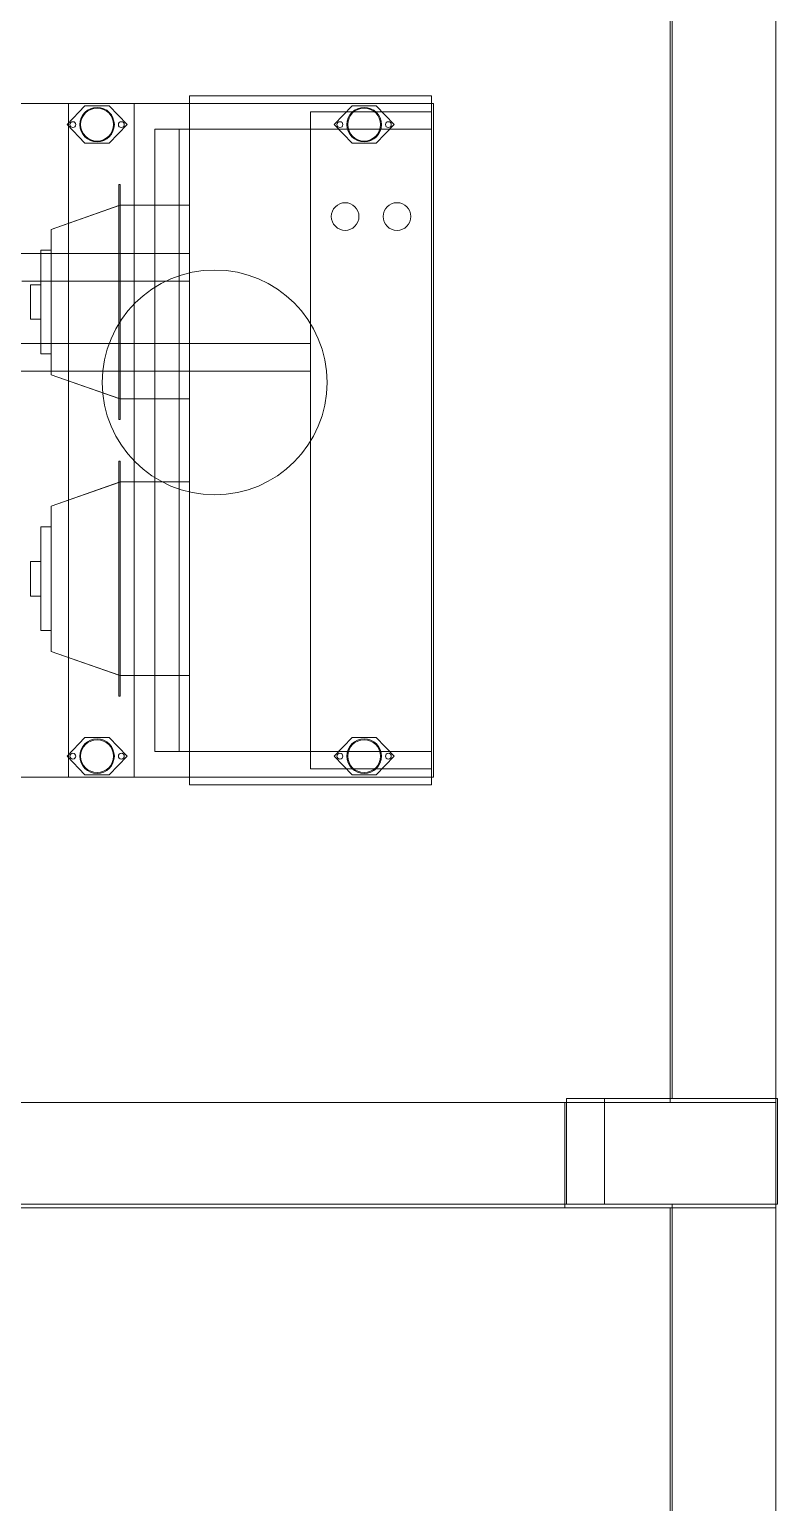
# Model space of a CAD drawing. Header units: inches. Extents: x -1128 to 651, y 96 to 845.
# Drawn here: x -969.096 to -967.141, y 695.257 to 699.106 of the extents above; entities that cross this region are included whole.
import ezdxf

# ---------------------------------------------------------------- set-up
doc = ezdxf.new("R2010")
doc.units = ezdxf.units.IN
doc.header["$MEASUREMENT"] = 0
doc.layers.add('硅胶总平面底图 工艺装置区', color=253, linetype='Continuous')

msp = doc.modelspace()

# ---------------------------------------------------------------- linework, layer by layer
at = {"color": 6, "lineweight": 0}
msp.add_lwpolyline([(-975.5391, 707.3874), (-967.1458, 707.3874), (-967.1458, 684.9151), (-975.5391, 684.9151)], close=True, dxfattribs=at)
at = {"layer": '硅胶总平面底图 工艺装置区', "color": 253, "linetype": 'Continuous', "lineweight": 0}
for p, q in [((-967.4213, 696.3022), (-967.4213, 699.7229)), ((-967.4166, 696.312), (-967.4166, 699.7327)), ((-967.1458, 696.3022), (-967.1458, 699.7229)), ((-968.0404, 698.9125), (-969.3375, 698.9125)), ((-969.3375, 698.9125), (-968.0404, 698.9125)), ((-969.3375, 698.9125), (-968.8223, 698.9125)), ((-969.3375, 698.9125), (-968.8223, 698.9125)), ((-968.994, 698.9125), (-969.3375, 698.9125)), ((-969.3375, 698.9125), (-968.994, 698.9125)), ((-969.3375, 698.9125), (-968.994, 698.9125)), ((-969.3375, 698.9125), (-968.994, 698.9125)), ((-969.3375, 698.9125), (-968.994, 698.9125)), ((-969.3375, 698.9125), (-968.994, 698.9125)), ((-968.9506, 698.9061), (-968.9976, 698.8573)), ((-968.9506, 698.9061), (-968.9976, 698.8573)), ((-968.994, 697.1518), (-968.994, 698.9125)), ((-968.994, 697.1518), (-968.994, 698.9125)), ((-968.8223, 698.9125), (-968.994, 698.9125)), ((-968.8223, 698.9125), (-968.994, 698.9125)), ((-968.994, 698.9125), (-968.8223, 698.9125)), ((-968.994, 698.9125), (-968.8223, 698.9125)), ((-968.994, 698.9125), (-968.994, 698.5993)), ((-968.994, 698.9125), (-968.994, 698.5993)), ((-968.994, 698.9125), (-968.8223, 698.9125)), ((-968.994, 698.9125), (-968.8223, 698.9125)), ((-968.994, 698.9125), (-968.994, 698.5993)), ((-968.994, 698.9125), (-968.994, 698.5993)), ((-968.8873, 698.9061), (-968.9506, 698.9061)), ((-968.8873, 698.9061), (-968.9506, 698.9061)), ((-968.8403, 698.8573), (-968.8873, 698.9061)), ((-968.8403, 698.8573), (-968.8873, 698.9061)), ((-968.8223, 698.9125), (-968.6776, 698.9125)), ((-968.8223, 698.9125), (-968.6776, 698.9125)), ((-968.8223, 698.6467), (-968.8223, 698.9125)), ((-968.8223, 698.6467), (-968.8223, 698.9125)), ((-968.8223, 698.6467), (-968.8223, 698.9125)), ((-968.8223, 698.6467), (-968.8223, 698.9125)), ((-968.8223, 698.9125), (-968.6776, 698.9125)), ((-968.8223, 698.9125), (-968.6776, 698.9125)), ((-968.6776, 697.1319), (-968.6776, 698.9323)), ((-968.6776, 697.1319), (-968.6776, 698.9323)), ((-968.6776, 698.9323), (-968.6776, 698.2852)), ((-968.6776, 698.9323), (-968.6776, 698.2852)), ((-968.045, 698.9323), (-968.6776, 698.9323)), ((-968.045, 698.9323), (-968.6776, 698.9323)), ((-968.6776, 698.9323), (-968.045, 698.9323)), ((-968.6776, 698.9323), (-968.045, 698.9323)), ((-968.045, 698.9323), (-968.6776, 698.9323)), ((-968.045, 698.9323), (-968.6776, 698.9323)), ((-968.6776, 698.9323), (-968.6776, 698.4698)), ((-968.6776, 698.9323), (-968.6776, 698.4698)), ((-968.6776, 698.9125), (-968.045, 698.9125)), ((-968.6776, 698.9125), (-968.045, 698.9125)), ((-968.2528, 698.9061), (-968.2998, 698.8573)), ((-968.2528, 698.9061), (-968.2998, 698.8573)), ((-968.1896, 698.9061), (-968.2528, 698.9061)), ((-968.1896, 698.9061), (-968.2528, 698.9061)), ((-968.1426, 698.8573), (-968.1896, 698.9061)), ((-968.1426, 698.8573), (-968.1896, 698.9061)), ((-968.045, 698.9323), (-968.045, 697.1319)), ((-968.045, 698.9323), (-968.045, 697.1319)), ((-968.045, 698.8908), (-968.045, 698.9323)), ((-968.045, 698.8908), (-968.045, 698.9323)), ((-968.045, 698.8908), (-968.045, 698.9323)), ((-968.045, 698.8908), (-968.045, 698.9323)), ((-968.045, 698.9125), (-968.0404, 698.9125)), ((-968.045, 698.9125), (-968.0404, 698.9125)), ((-968.045, 698.9125), (-968.0404, 698.9125)), ((-968.045, 698.9125), (-968.0404, 698.9125)), ((-968.0404, 698.9125), (-968.0404, 697.1518)), ((-968.0404, 698.9125), (-968.0404, 697.1518)), ((-968.0404, 697.1518), (-968.0404, 698.9125)), ((-968.0404, 697.1518), (-968.0404, 698.9125)), ((-968.0404, 698.9125), (-968.0404, 697.1518)), ((-968.0404, 698.9125), (-968.0404, 697.1518)), ((-968.3613, 698.8908), (-968.3613, 697.1735)), ((-968.3613, 698.8908), (-968.3613, 697.1735)), ((-968.3613, 698.8908), (-968.045, 698.8908)), ((-968.3613, 698.8908), (-968.045, 698.8908)), ((-968.3613, 697.1735), (-968.3613, 698.8908)), ((-968.3613, 697.1735), (-968.3613, 698.8908)), ((-968.045, 698.8908), (-968.3613, 698.8908)), ((-968.045, 698.8908), (-968.3613, 698.8908)), ((-968.3613, 698.8908), (-968.3613, 698.3372)), ((-968.3613, 698.8908), (-968.3613, 698.3372)), ((-968.045, 698.8908), (-968.3613, 698.8908)), ((-968.045, 698.8908), (-968.3613, 698.8908)), ((-968.045, 697.1735), (-968.045, 698.8908)), ((-968.045, 697.1735), (-968.045, 698.8908)), ((-968.045, 698.8908), (-968.045, 697.1735)), ((-968.045, 698.8908), (-968.045, 697.1735)), ((-968.045, 697.1735), (-968.045, 698.8908)), ((-968.045, 697.1735), (-968.045, 698.8908)), ((-968.045, 697.1735), (-968.045, 698.8908)), ((-968.045, 697.1735), (-968.045, 698.8908)), ((-968.9976, 698.8573), (-968.9506, 698.8085)), ((-968.9976, 698.8573), (-968.9506, 698.8085)), ((-968.8873, 698.8085), (-968.8403, 698.8573)), ((-968.8873, 698.8085), (-968.8403, 698.8573)), ((-968.045, 698.8456), (-968.768, 698.8456)), ((-968.768, 698.8456), (-968.045, 698.8456)), ((-968.768, 698.8456), (-968.768, 698.6467)), ((-968.768, 698.6467), (-968.768, 698.8456)), ((-968.7048, 698.8456), (-968.768, 698.8456)), ((-968.7048, 698.8456), (-968.768, 698.8456)), ((-968.768, 697.2187), (-968.768, 698.8456)), ((-968.768, 697.2187), (-968.768, 698.8456)), ((-968.768, 698.8456), (-968.045, 698.8456)), ((-968.768, 698.8456), (-968.045, 698.8456)), ((-968.768, 698.8456), (-968.768, 698.6467)), ((-968.768, 698.6467), (-968.768, 698.8456)), ((-968.7048, 698.8456), (-968.768, 698.8456)), ((-968.7048, 698.8456), (-968.768, 698.8456)), ((-968.7048, 698.8456), (-968.6776, 698.8456)), ((-968.6776, 698.8456), (-968.7048, 698.8456)), ((-968.7048, 698.6467), (-968.7048, 698.8456)), ((-968.7048, 698.8456), (-968.7048, 698.6467)), ((-968.7048, 698.8456), (-968.6776, 698.8456)), ((-968.6776, 698.8456), (-968.7048, 698.8456)), ((-968.7048, 698.6467), (-968.7048, 698.8456)), ((-968.7048, 698.8456), (-968.7048, 698.6467)), ((-968.6776, 698.8456), (-968.045, 698.8456)), ((-968.045, 698.8456), (-968.6776, 698.8456)), ((-968.2998, 698.8573), (-968.2528, 698.8085)), ((-968.2998, 698.8573), (-968.2528, 698.8085)), ((-968.1896, 698.8085), (-968.1426, 698.8573)), ((-968.1896, 698.8085), (-968.1426, 698.8573)), ((-968.045, 697.2187), (-968.045, 698.8456)), ((-968.045, 698.8456), (-968.045, 697.2187)), ((-968.045, 698.8456), (-968.045, 697.2187)), ((-968.045, 698.8456), (-968.045, 697.2187)), ((-968.045, 698.8456), (-968.045, 697.2187)), ((-968.045, 697.2187), (-968.045, 698.8456)), ((-968.9506, 698.8085), (-968.8873, 698.8085)), ((-968.9506, 698.8085), (-968.8873, 698.8085)), ((-968.2528, 698.8085), (-968.1896, 698.8085)), ((-968.2528, 698.8085), (-968.1896, 698.8085)), ((-968.862, 698.0863), (-968.862, 698.701)), ((-968.862, 698.0863), (-968.862, 698.701)), ((-968.862, 698.2852), (-968.862, 698.701)), ((-968.862, 698.701), (-968.862, 698.0863)), ((-968.862, 698.2852), (-968.862, 698.701)), ((-968.862, 698.701), (-968.862, 698.0863)), ((-968.862, 698.701), (-968.8584, 698.701)), ((-968.862, 698.701), (-968.8584, 698.701)), ((-968.862, 698.3372), (-968.862, 698.701)), ((-968.862, 698.3372), (-968.862, 698.701)), ((-968.862, 698.701), (-968.8584, 698.701)), ((-968.8584, 698.701), (-968.8584, 698.0863)), ((-968.8584, 698.0863), (-968.8584, 698.701)), ((-968.8584, 698.0863), (-968.8584, 698.701)), ((-968.8584, 698.701), (-968.8584, 698.2852)), ((-968.8584, 698.2852), (-968.8584, 698.701)), ((-968.8584, 698.701), (-968.8584, 698.0863)), ((-968.8584, 698.701), (-968.8584, 698.3429)), ((-968.8584, 698.3429), (-968.8584, 698.701)), ((-969.0392, 698.5835), (-968.8584, 698.6467)), ((-969.0392, 698.5835), (-968.862, 698.6455)), ((-969.0392, 698.5835), (-968.862, 698.6455)), ((-968.862, 698.6455), (-968.8584, 698.6467)), ((-968.8584, 698.6467), (-968.8584, 698.1406)), ((-968.8584, 698.6467), (-968.8584, 698.1406)), ((-968.8584, 698.1406), (-968.8584, 698.6467)), ((-968.8584, 698.1406), (-968.8584, 698.6467)), ((-968.8584, 698.6467), (-968.6776, 698.6467)), ((-968.8584, 698.6467), (-968.6776, 698.6467)), ((-968.8584, 698.6467), (-968.6776, 698.6467)), ((-968.8223, 698.1406), (-968.8223, 698.6467)), ((-968.8223, 698.1406), (-968.8223, 698.6467)), ((-968.768, 698.6467), (-968.768, 698.1406)), ((-968.768, 698.1406), (-968.768, 698.6467)), ((-968.7048, 698.1406), (-968.7048, 698.6467)), ((-968.7048, 698.6467), (-968.7048, 698.1406)), ((-968.6776, 698.6467), (-968.6776, 698.1406)), ((-968.6776, 698.1406), (-968.6776, 698.6467)), ((-968.6776, 698.6467), (-968.6776, 698.1406)), ((-968.6776, 698.1406), (-968.6776, 698.6467)), ((-968.994, 698.5993), (-968.994, 698.188)), ((-968.994, 698.5993), (-968.994, 698.188)), ((-969.0392, 698.2852), (-969.0392, 698.5835)), ((-969.0392, 698.5835), (-969.0392, 698.2038)), ((-969.0392, 698.2038), (-969.0392, 698.5835)), ((-969.0392, 698.5835), (-969.0392, 698.3937)), ((-969.0392, 698.2038), (-969.0392, 698.5835)), ((-969.0392, 698.5835), (-969.0392, 698.2038)), ((-969.0392, 698.2852), (-969.0392, 698.5835)), ((-969.0392, 698.5835), (-969.0392, 698.3937)), ((-969.2651, 698.5201), (-969.0663, 698.5201)), ((-969.2651, 698.5201), (-969.0663, 698.5201)), ((-969.0663, 698.2581), (-969.0663, 698.5292)), ((-969.0663, 698.2581), (-969.0663, 698.5292)), ((-969.0663, 698.2852), (-969.0663, 698.5292)), ((-969.0663, 698.5292), (-969.0663, 698.2581)), ((-969.0663, 698.2852), (-969.0663, 698.5292)), ((-969.0663, 698.5292), (-969.0663, 698.2581)), ((-969.0663, 698.5292), (-969.0392, 698.5292)), ((-969.0663, 698.5292), (-969.0392, 698.5292)), ((-969.0663, 698.2852), (-969.0663, 698.5292)), ((-969.0663, 698.2852), (-969.0663, 698.5292)), ((-969.0663, 698.5292), (-969.0392, 698.5292)), ((-969.0663, 698.5201), (-968.6776, 698.5201)), ((-969.0392, 698.5292), (-969.0392, 698.2581)), ((-969.0392, 698.2581), (-969.0392, 698.5292)), ((-969.0392, 698.5292), (-969.0392, 698.2581)), ((-969.0392, 698.2581), (-969.0392, 698.5292)), ((-968.6776, 698.5201), (-968.6776, 698.4478)), ((-968.6776, 698.4478), (-968.6776, 698.5201)), ((-969.1159, 698.4478), (-969.0663, 698.4478)), ((-969.1159, 698.4478), (-969.0663, 698.4478)), ((-969.0934, 698.3485), (-969.0934, 698.4388)), ((-969.0934, 698.3485), (-969.0934, 698.4388)), ((-969.0934, 698.3485), (-969.0934, 698.4388)), ((-969.0934, 698.4388), (-969.0934, 698.3485)), ((-969.0934, 698.3485), (-969.0934, 698.4388)), ((-969.0934, 698.4388), (-969.0934, 698.3485)), ((-969.0934, 698.4388), (-969.0663, 698.4388)), ((-969.0934, 698.4388), (-969.0663, 698.4388)), ((-969.0934, 698.3485), (-969.0934, 698.4388)), ((-969.0934, 698.3485), (-969.0934, 698.4388)), ((-969.0934, 698.4388), (-969.0663, 698.4388)), ((-969.0663, 698.4478), (-968.6776, 698.4478)), ((-969.0663, 698.4388), (-969.0663, 698.3485)), ((-969.0663, 698.3485), (-969.0663, 698.4388)), ((-969.0663, 698.4388), (-969.0663, 698.3485)), ((-969.0663, 698.3485), (-969.0663, 698.4388)), ((-969.0392, 698.3937), (-969.0392, 698.2852)), ((-969.0392, 698.3937), (-969.0392, 698.2852)), ((-969.0934, 698.3485), (-969.0663, 698.3485)), ((-969.0934, 698.3485), (-969.0663, 698.3485)), ((-969.0934, 698.3485), (-969.0663, 698.3485)), ((-969.4007, 698.2852), (-968.3613, 698.2852)), ((-969.4007, 698.2852), (-968.8873, 698.2852)), ((-969.0663, 698.2581), (-969.0663, 698.2852)), ((-969.0663, 698.2581), (-969.0663, 698.2852)), ((-969.0392, 698.2129), (-969.0392, 698.2852)), ((-969.0392, 698.2852), (-969.0392, 698.2129)), ((-968.862, 698.2129), (-968.862, 698.2852)), ((-968.862, 698.2129), (-968.862, 698.2852)), ((-968.8584, 698.2852), (-968.8584, 698.2129)), ((-968.8584, 698.2129), (-968.8584, 698.2852)), ((-968.6776, 698.2852), (-968.6776, 698.2129)), ((-968.6776, 698.2852), (-968.6776, 698.2129)), ((-968.3613, 698.2852), (-968.3613, 698.2129)), ((-968.3613, 698.2129), (-968.3613, 698.2852)), ((-969.0663, 698.2581), (-969.0392, 698.2581)), ((-969.0663, 698.2581), (-969.0392, 698.2581)), ((-969.4007, 698.2129), (-968.3613, 698.2129)), ((-969.4007, 698.2129), (-968.9039, 698.2129)), ((-969.0392, 698.2038), (-969.0392, 698.2129)), ((-969.0392, 698.2129), (-969.0392, 698.2038)), ((-969.0392, 698.2038), (-969.0392, 698.2129)), ((-969.0392, 698.2129), (-969.0392, 698.2038)), ((-969.0392, 698.2038), (-968.8584, 698.1406)), ((-969.0392, 698.2038), (-968.862, 698.1418)), ((-969.0392, 698.2038), (-968.9042, 698.1566)), ((-968.862, 698.0863), (-968.862, 698.2129)), ((-968.862, 698.0863), (-968.862, 698.2129)), ((-968.8584, 698.2129), (-968.8584, 698.0863)), ((-968.8584, 698.0863), (-968.8584, 698.2129)), ((-968.6776, 698.2129), (-968.6776, 697.1319)), ((-968.6776, 698.2129), (-968.6776, 697.1319)), ((-968.994, 698.188), (-968.994, 697.8762)), ((-968.994, 698.188), (-968.994, 697.8762)), ((-968.994, 698.188), (-968.994, 697.8762)), ((-968.994, 698.188), (-968.994, 697.8762)), ((-968.862, 698.1418), (-968.8584, 698.1406)), ((-968.8584, 698.1406), (-968.6776, 698.1406)), ((-968.8584, 698.1406), (-968.6776, 698.1406)), ((-968.8223, 697.9237), (-968.8223, 698.1406)), ((-968.8223, 697.9237), (-968.8223, 698.1406)), ((-968.768, 698.1406), (-968.768, 697.9237)), ((-968.768, 697.9237), (-968.768, 698.1406)), ((-968.7048, 697.9237), (-968.7048, 698.1406)), ((-968.7048, 698.1406), (-968.7048, 697.9237)), ((-968.862, 698.0863), (-968.8584, 698.0863)), ((-968.862, 698.0863), (-968.8584, 698.0863)), ((-968.3613, 698.0299), (-968.3613, 697.1735)), ((-968.3613, 698.0299), (-968.3613, 697.1735)), ((-968.862, 697.3633), (-968.862, 697.9779)), ((-968.862, 697.3633), (-968.862, 697.9779)), ((-968.862, 697.3633), (-968.862, 697.9779)), ((-968.862, 697.9779), (-968.862, 697.3633)), ((-968.862, 697.3633), (-968.862, 697.9779)), ((-968.862, 697.9779), (-968.862, 697.3633)), ((-968.862, 697.9779), (-968.8584, 697.9779)), ((-968.862, 697.9779), (-968.8584, 697.9779)), ((-968.862, 697.3633), (-968.862, 697.9779)), ((-968.862, 697.3633), (-968.862, 697.9779)), ((-968.862, 697.9779), (-968.8584, 697.9779)), ((-968.8584, 697.3633), (-968.8584, 697.9779)), ((-968.8584, 697.9779), (-968.8584, 697.3633)), ((-968.8584, 697.3633), (-968.8584, 697.9779)), ((-968.8584, 697.9779), (-968.8584, 697.3633)), ((-968.8584, 697.9779), (-968.8584, 697.3633)), ((-968.8584, 697.3633), (-968.8584, 697.9779)), ((-968.8584, 697.9779), (-968.8584, 697.3633)), ((-968.8584, 697.3633), (-968.8584, 697.9779)), ((-968.8223, 697.9237), (-968.8223, 697.9788)), ((-968.8223, 697.9237), (-968.8223, 697.9788)), ((-968.768, 697.9349), (-968.768, 697.9237)), ((-968.768, 697.9237), (-968.768, 697.9349)), ((-969.0392, 697.8604), (-968.8584, 697.9237)), ((-969.0392, 697.8604), (-968.862, 697.9224)), ((-969.0392, 697.8604), (-968.862, 697.9224)), ((-968.862, 697.9224), (-968.8584, 697.9237)), ((-968.8584, 697.9237), (-968.8584, 697.4175)), ((-968.8584, 697.9237), (-968.8584, 697.4175)), ((-968.8584, 697.9237), (-968.8584, 697.4175)), ((-968.8584, 697.9237), (-968.8584, 697.4175)), ((-968.8584, 697.9237), (-968.6776, 697.9237)), ((-968.8584, 697.9237), (-968.6776, 697.9237)), ((-968.8584, 697.9237), (-968.7486, 697.9237)), ((-968.8223, 697.4175), (-968.8223, 697.9237)), ((-968.8223, 697.4175), (-968.8223, 697.9237)), ((-968.768, 697.9237), (-968.768, 697.4175)), ((-968.768, 697.4175), (-968.768, 697.9237)), ((-968.7048, 697.4175), (-968.7048, 697.9237)), ((-968.7048, 697.9237), (-968.7048, 697.4175)), ((-968.6776, 697.9237), (-968.6776, 697.4175)), ((-968.6776, 697.4175), (-968.6776, 697.9237)), ((-968.6776, 697.9237), (-968.6776, 697.4175)), ((-968.6776, 697.4175), (-968.6776, 697.9237)), ((-968.6776, 697.8973), (-968.6776, 697.1319)), ((-968.6776, 697.8973), (-968.6776, 697.1319)), ((-969.0392, 697.4808), (-969.0392, 697.8604)), ((-969.0392, 697.8604), (-969.0392, 697.4808)), ((-969.0392, 697.4808), (-969.0392, 697.8604)), ((-969.0392, 697.8604), (-969.0392, 697.4808)), ((-969.0392, 697.4808), (-969.0392, 697.8604)), ((-969.0392, 697.8604), (-969.0392, 697.6706)), ((-969.0392, 697.4808), (-969.0392, 697.8604)), ((-969.0392, 697.8604), (-969.0392, 697.6706)), ((-968.994, 697.8762), (-968.994, 697.465)), ((-968.994, 697.8762), (-968.994, 697.465)), ((-969.0663, 697.535), (-969.0663, 697.8062)), ((-969.0663, 697.535), (-969.0663, 697.8062)), ((-969.0663, 697.535), (-969.0663, 697.8062)), ((-969.0663, 697.8062), (-969.0663, 697.535)), ((-969.0663, 697.535), (-969.0663, 697.8062)), ((-969.0663, 697.8062), (-969.0663, 697.535)), ((-969.0663, 697.8062), (-969.0392, 697.8062)), ((-969.0663, 697.8062), (-969.0392, 697.8062)), ((-969.0663, 697.535), (-969.0663, 697.8062)), ((-969.0663, 697.535), (-969.0663, 697.8062)), ((-969.0663, 697.8062), (-969.0392, 697.8062)), ((-969.0392, 697.8062), (-969.0392, 697.535)), ((-969.0392, 697.535), (-969.0392, 697.8062)), ((-969.0392, 697.8062), (-969.0392, 697.535)), ((-969.0392, 697.535), (-969.0392, 697.8062)), ((-969.0934, 697.6254), (-969.0934, 697.7158)), ((-969.0934, 697.7158), (-969.0934, 697.6254)), ((-969.0934, 697.6254), (-969.0934, 697.7158)), ((-969.0934, 697.7158), (-969.0934, 697.6254)), ((-969.0934, 697.6254), (-969.0934, 697.7158)), ((-969.0934, 697.6254), (-969.0934, 697.7158)), ((-969.0934, 697.7158), (-969.0663, 697.7158)), ((-969.0934, 697.7158), (-969.0663, 697.7158)), ((-969.0934, 697.6254), (-969.0934, 697.7158)), ((-969.0934, 697.6254), (-969.0934, 697.7158)), ((-969.0934, 697.7158), (-969.0663, 697.7158)), ((-969.0663, 697.7158), (-969.0663, 697.6254)), ((-969.0663, 697.6254), (-969.0663, 697.7158)), ((-969.0663, 697.7158), (-969.0663, 697.6254)), ((-969.0663, 697.6254), (-969.0663, 697.7158)), ((-969.0392, 697.6706), (-969.0392, 697.4808)), ((-969.0392, 697.6706), (-969.0392, 697.4808)), ((-969.0934, 697.6254), (-969.0663, 697.6254)), ((-969.0934, 697.6254), (-969.0663, 697.6254)), ((-969.0934, 697.6254), (-969.0663, 697.6254)), ((-969.0663, 697.535), (-969.0392, 697.535)), ((-969.0663, 697.535), (-969.0392, 697.535)), ((-969.0663, 697.535), (-969.0392, 697.535)), ((-969.0392, 697.4808), (-968.862, 697.4188)), ((-969.0392, 697.4808), (-968.8584, 697.4175)), ((-969.0392, 697.4808), (-968.862, 697.4188)), ((-968.994, 697.465), (-968.994, 697.1518)), ((-968.994, 697.465), (-968.994, 697.1518)), ((-968.994, 697.465), (-968.994, 697.1518)), ((-968.994, 697.465), (-968.994, 697.1518)), ((-968.862, 697.4188), (-968.8584, 697.4175)), ((-968.8584, 697.4175), (-968.6776, 697.4175)), ((-968.8584, 697.4175), (-968.6776, 697.4175)), ((-968.8584, 697.4175), (-968.6776, 697.4175)), ((-968.8223, 697.1518), (-968.8223, 697.4175)), ((-968.8223, 697.1518), (-968.8223, 697.4175)), ((-968.8223, 697.1518), (-968.8223, 697.4175)), ((-968.8223, 697.1518), (-968.8223, 697.4175)), ((-968.768, 697.4175), (-968.768, 697.2187)), ((-968.768, 697.2187), (-968.768, 697.4175)), ((-968.768, 697.4175), (-968.768, 697.2187)), ((-968.768, 697.2187), (-968.768, 697.4175)), ((-968.7048, 697.2187), (-968.7048, 697.4175)), ((-968.7048, 697.4175), (-968.7048, 697.2187)), ((-968.7048, 697.2187), (-968.7048, 697.4175)), ((-968.7048, 697.4175), (-968.7048, 697.2187)), ((-968.862, 697.3633), (-968.8584, 697.3633)), ((-968.862, 697.3633), (-968.8584, 697.3633)), ((-968.862, 697.3633), (-968.8584, 697.3633)), ((-968.9506, 697.2557), (-968.9976, 697.2069)), ((-968.9506, 697.2557), (-968.9976, 697.2069)), ((-968.8873, 697.2557), (-968.9506, 697.2557)), ((-968.8873, 697.2557), (-968.9506, 697.2557)), ((-968.8403, 697.2069), (-968.8873, 697.2557)), ((-968.8403, 697.2069), (-968.8873, 697.2557)), ((-968.2528, 697.2557), (-968.2998, 697.2069)), ((-968.2528, 697.2557), (-968.2998, 697.2069)), ((-968.1896, 697.2557), (-968.2528, 697.2557)), ((-968.1896, 697.2557), (-968.2528, 697.2557)), ((-968.1426, 697.2069), (-968.1896, 697.2557)), ((-968.1426, 697.2069), (-968.1896, 697.2557)), ((-968.9976, 697.2069), (-968.9506, 697.1581)), ((-968.9976, 697.2069), (-968.9506, 697.1581)), ((-968.8873, 697.1581), (-968.8403, 697.2069)), ((-968.8873, 697.1581), (-968.8403, 697.2069)), ((-968.768, 697.2187), (-968.7048, 697.2187)), ((-968.768, 697.2187), (-968.7048, 697.2187)), ((-968.768, 697.2187), (-968.045, 697.2187)), ((-968.045, 697.2187), (-968.768, 697.2187)), ((-968.045, 697.2187), (-968.768, 697.2187)), ((-968.045, 697.2187), (-968.768, 697.2187)), ((-968.768, 697.2187), (-968.7048, 697.2187)), ((-968.768, 697.2187), (-968.7048, 697.2187)), ((-968.6776, 697.2187), (-968.7048, 697.2187)), ((-968.7048, 697.2187), (-968.6776, 697.2187)), ((-968.6776, 697.2187), (-968.7048, 697.2187)), ((-968.7048, 697.2187), (-968.6776, 697.2187)), ((-968.045, 697.2187), (-968.6776, 697.2187)), ((-968.6776, 697.2187), (-968.045, 697.2187)), ((-968.2998, 697.2069), (-968.2528, 697.1581)), ((-968.2998, 697.2069), (-968.2528, 697.1581)), ((-968.1896, 697.1581), (-968.1426, 697.2069)), ((-968.1896, 697.1581), (-968.1426, 697.2069)), ((-968.3613, 697.1735), (-968.045, 697.1735)), ((-968.3613, 697.1735), (-968.045, 697.1735)), ((-968.045, 697.1735), (-968.3613, 697.1735)), ((-968.045, 697.1735), (-968.3613, 697.1735)), ((-968.3613, 697.1735), (-968.045, 697.1735)), ((-968.3613, 697.1735), (-968.045, 697.1735)), ((-968.045, 697.1319), (-968.045, 697.1735)), ((-968.045, 697.1319), (-968.045, 697.1735)), ((-968.045, 697.1319), (-968.045, 697.1735)), ((-968.045, 697.1319), (-968.045, 697.1735)), ((-968.8223, 697.1518), (-969.3375, 697.1518)), ((-969.3375, 697.1518), (-968.8223, 697.1518)), ((-969.3375, 697.1518), (-968.994, 697.1518)), ((-969.3375, 697.1518), (-968.994, 697.1518)), ((-969.3375, 697.1518), (-968.0404, 697.1518)), ((-969.3375, 697.1518), (-968.0404, 697.1518)), ((-968.994, 697.1518), (-969.3375, 697.1518)), ((-969.3375, 697.1518), (-968.994, 697.1518)), ((-969.0119, 697.1518), (-969.3375, 697.1518)), ((-969.3375, 697.1518), (-969.0119, 697.1518)), ((-968.994, 697.1518), (-969.0119, 697.1518)), ((-969.0119, 697.1518), (-968.994, 697.1518)), ((-968.8223, 697.1518), (-968.994, 697.1518)), ((-968.994, 697.1518), (-968.8223, 697.1518)), ((-968.994, 697.1518), (-968.8223, 697.1518)), ((-968.8223, 697.1518), (-968.994, 697.1518)), ((-968.994, 697.1518), (-968.8223, 697.1518)), ((-968.8223, 697.1518), (-968.994, 697.1518)), ((-968.9506, 697.1581), (-968.8873, 697.1581)), ((-968.9506, 697.1581), (-968.8873, 697.1581)), ((-968.6776, 697.1518), (-968.8223, 697.1518)), ((-968.8223, 697.1518), (-968.6776, 697.1518)), ((-968.6776, 697.1518), (-968.8223, 697.1518)), ((-968.8223, 697.1518), (-968.6776, 697.1518)), ((-968.045, 697.1518), (-968.6776, 697.1518)), ((-968.6776, 697.1518), (-968.045, 697.1518)), ((-968.045, 697.1319), (-968.6776, 697.1319)), ((-968.045, 697.1319), (-968.6776, 697.1319)), ((-968.6776, 697.1319), (-968.045, 697.1319)), ((-968.6776, 697.1319), (-968.045, 697.1319)), ((-968.6776, 697.1319), (-968.045, 697.1319)), ((-968.6776, 697.1319), (-968.045, 697.1319)), ((-968.2528, 697.1581), (-968.1896, 697.1581)), ((-968.2528, 697.1581), (-968.1896, 697.1581)), ((-968.0404, 697.1518), (-968.045, 697.1518)), ((-968.045, 697.1518), (-968.0404, 697.1518)), ((-968.0404, 697.1518), (-968.045, 697.1518)), ((-968.045, 697.1518), (-968.0404, 697.1518)), ((-974.9974, 696.3022), (-967.6968, 696.3022)), ((-967.6968, 696.3022), (-967.6968, 696.0267)), ((-967.1458, 696.3022), (-967.6968, 696.3022)), ((-967.6921, 696.312), (-967.6921, 696.0365)), ((-967.1411, 696.312), (-967.6921, 696.312)), ((-967.593, 696.0365), (-967.593, 696.312)), ((-967.1458, 696.0267), (-967.1458, 696.3022)), ((-967.1411, 696.0365), (-967.1411, 696.312)), ((-974.9974, 696.0267), (-967.6968, 696.0267)), ((-974.9927, 696.0365), (-967.6921, 696.0365)), ((-967.6968, 696.0267), (-967.1458, 696.0267)), ((-967.6921, 696.0365), (-967.1411, 696.0365)), ((-967.4213, 692.4682), (-967.4213, 696.0267)), ((-967.4166, 692.4781), (-967.4166, 696.0365)), ((-967.1458, 692.4682), (-967.1458, 696.0267))]:
    msp.add_line(p, q, dxfattribs=at)
for centre, radius in [((-968.919, 698.8573), 0.0451), ((-968.919, 698.8573), 0.0429), ((-968.2212, 698.8573), 0.0451), ((-968.2212, 698.8573), 0.0429), ((-968.9822, 698.8573), 0.00768), ((-968.9822, 698.8573), 0.00768), ((-968.8557, 698.8573), 0.00768), ((-968.8557, 698.8573), 0.00768), ((-968.2845, 698.8573), 0.00768), ((-968.2845, 698.8573), 0.00768), ((-968.1579, 698.8573), 0.00768), ((-968.1579, 698.8573), 0.00768), ((-968.2709, 698.6171), 0.0362), ((-968.2709, 698.6171), 0.0362), ((-968.2709, 698.6171), 0.0362), ((-968.2709, 698.6171), 0.0362), ((-968.2709, 698.6171), 0.0362), ((-968.2709, 698.6171), 0.0362), ((-968.1353, 698.6171), 0.0362), ((-968.1353, 698.6171), 0.0362), ((-968.1353, 698.6171), 0.0362), ((-968.1353, 698.6171), 0.0362), ((-968.1353, 698.6171), 0.0362), ((-968.1353, 698.6171), 0.0362), ((-968.6117, 698.1835), 0.2938), ((-968.6117, 698.1835), 0.2938), ((-968.919, 697.2069), 0.0451), ((-968.919, 697.2069), 0.0429), ((-968.2212, 697.2069), 0.0451), ((-968.2212, 697.2069), 0.0429), ((-968.9822, 697.2069), 0.00768), ((-968.9822, 697.2069), 0.00768), ((-968.8557, 697.2069), 0.00768), ((-968.8557, 697.2069), 0.00768), ((-968.2845, 697.2069), 0.00768), ((-968.2845, 697.2069), 0.00768), ((-968.1579, 697.2069), 0.00768), ((-968.1579, 697.2069), 0.00768)]:
    msp.add_circle(centre, radius, dxfattribs=at)

doc.saveas('drawing.dxf')
